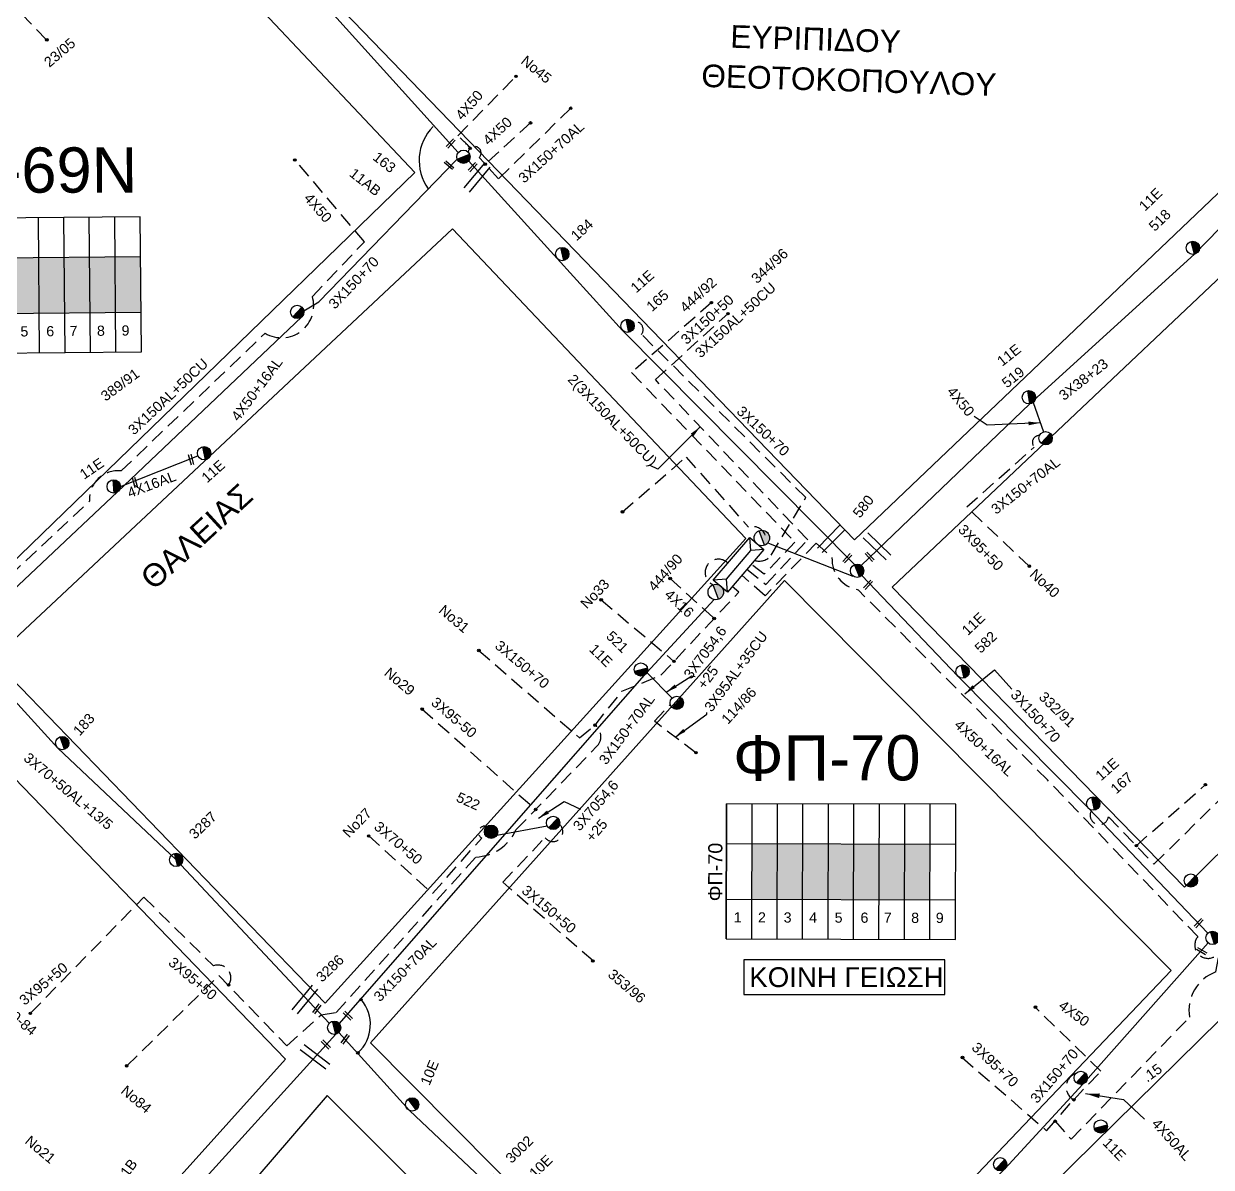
# Model space of a CAD drawing. Header units: millimetres. Extents: x 745 to 5694, y 762 to 3401.
# Drawn here: x 2458.9 to 2668.8, y 1378.1 to 1580.3 of the extents above; entities that cross this region are included whole.
import ezdxf
from ezdxf.enums import TextEntityAlignment as Align

# ---------------------------------------------------------------- set-up
doc = ezdxf.new("R2010")
doc.units = ezdxf.units.MM
doc.linetypes.add('DASHED', pattern=[19.05, 12.7, -6.35])
for name, color, linetype in [('Άγνωστα', 7, 'Continuous'), ('Ασφαλειοκιβώτια Χ.Τ 9 αναχωρήσεων', 7, 'Continuous'), ('Γυμνά εναέρια ΧΤ (3Φ)   4x16AL', 7, 'Continuous'), ('Γυμνά εναέρια ΧΤ και ΦΟΠ (3Φ)   4x50+16AL', 7, 'Continuous'), ('Εναέρια παροχή ΧΤ 4x16', 7, 'SYN_LINE'), ('Επιγραφές - Σχήματα', 7, 'Continuous'), ('Καλώδια ΧΤ   3x150+70AL', 7, 'DASHED'), ('Καλώδια ΧΤ   3x150AL+50CU', 7, 'DASHED'), ('Μηχανική τομή', 7, 'Continuous'), ('Στύλος Ξύλινος', 7, 'Continuous'), ('Στύλος Ξύλινος @ 1', 7, 'Continuous'), ('Στύλος ΦΜ', 7, 'Continuous'), ('Στύλος ΦΜ @ 1', 7, 'Continuous'), ('Συνδέσεις', 7, 'Continuous'), ('Τομή', 7, 'Continuous'), ('Υποσταθμός εναέριος 2 στύλων', 7, 'Continuous'), ('Υποσταθμός πόλεως', 7, 'Continuous'), ('Υπόβαθρο ΔΕΗ', 7, 'Continuous'), ('Υπόγεια Καλώδια Δικτύου ΧΤ   .15', 7, 'DASHED'), ('Υπόγεια καλώδια Παροχών ΧΤ   4x16AL', 7, 'DASHED'), ('Υπόγεια καλώδια Παροχών ΧΤ   4x50AL', 7, 'DASHED')]:
    doc.layers.add(name, color=color, linetype=linetype)
doc.styles.add('arial', font='ARIAL.TTF')
doc.styles.get("Standard").update_dxf_attribs({"font": 'ARIAL.TTF'})
doc.linetypes.add('SYN_LINE', pattern='A,0.5,-0.0001,["/\\/\\/\\/",Standard,S=0.1,R=0,X=0,Y=-0.05],-0.25', length=0.7501)
doc.dimstyles.new('ISO-25', dxfattribs={"dimtxt": 2.5, "dimasz": 2.5, "dimexe": 1.25, "dimexo": 0.625, "dimtad": 1, "dimtxsty": 'Standard', "dimcen": 2.5, "dimadec": 0, "dimazin": 0, "dimtfac": 1, "dimtmove": 0, "dimatfit": 3, "dimfxl": 1, "dimarcsym": 0})

# ---------------------------------------------------------------- blocks, each defined once
blk = doc.blocks.new('ΥΠΑΡΧΩΝ ΤΣΙΜΕΝΤΕΝΙΟΣ ΣΤΥΛΟΣ')
at = {"layer": 'Στύλος ΦΜ'}
blk.add_hatch(color=256, dxfattribs=at).paths.add_polyline_path([(-1.29, -2.28, 0.574793), (2.62, 0, 0.268822), (1.3, 2.27)])
blk.add_line((-1.29, -2.28), (1.3, 2.27), dxfattribs=at)
blk.add_circle((0, 0), 2.62, dxfattribs=at)
at = {"layer": 'Στύλος ΦΜ', "flags": 4}
for tag, p in [('ΑΡΙΘΜΟΣ', (-4.68, 8.05)), ('ΤΥΠΟΣ', (-4.91, 3.03))]:
    blk.add_attdef(tag, p, '', height=4, dxfattribs=at)
blk = doc.blocks.new('ΥΠΑΡΧΩΝ ΞΥΛΙΝΟΣ ΣΤΥΛΟΣ')
at = {"layer": 'Στύλος Ξύλινος'}
h = blk.add_hatch(color=7, dxfattribs=at)
h.paths.add_polyline_path([(-2.62, 0, 0.270008), (-1.29, -2.28), (1.3, 2.27, 0.576266)])
h.paths.add_polyline_path([(-1.29, -2.28, 0.574793), (2.62, 0, 0.268822), (1.3, 2.27)])
at = {"layer": 'Στύλος Ξύλινος', "color": 7}
blk.add_line((-1.29, -2.28), (1.3, 2.27), dxfattribs=at)
blk.add_circle((0, 0), 2.62, dxfattribs=at)
at = {"layer": 'Στύλος Ξύλινος', "flags": 4}
for tag, p in [('ΑΡΙΘΜΟΣ', (-4.91, 8.6)), ('ΤΥΠΟΣ', (-4.85, 3.39))]:
    blk.add_attdef(tag, p, '', height=4, dxfattribs=at)
blk = doc.blocks.new('ΑΣΦΑΛΕΙΟΚΙΒΩΤΙΟ ΥΠΟΣΤΑΘΜΟΥ 9 ΑΝΑΧΩΡΗΣΕΩΝ')
at = {"layer": 'Ασφαλειοκιβώτια Χ.Τ 9 αναχωρήσεων', "ltscale": 40}
for p, q in [((-23.8, 40.36), (24.02, 40.36)), ((-9.72, 40.36), (-9.72, -40.64)), ((9.94, 40.36), (9.94, -40.64)), ((-23.8, 31.36), (24.02, 31.36)), ((-23.8, 22.36), (24.02, 22.36)), ((-23.8, 13.36), (24.02, 13.36)), ((-23.8, 4.36), (24.02, 4.36)), ((-23.8, -4.64), (24.02, -4.64)), ((-23.8, -13.64), (24.02, -13.64)), ((-23.8, -22.64), (24.02, -22.64)), ((-23.8, -31.64), (24.02, -31.64))]:
    blk.add_line(p, q, dxfattribs=at)
at = {"layer": 'Ασφαλειοκιβώτια Χ.Τ 9 αναχωρήσεων'}
blk.add_lwpolyline([(-23.8, -40.64), (24.02, -40.64), (24.02, 40.36), (-23.8, 40.36)], close=True, dxfattribs=at)
for s, p in [('1', (-17.96, 37.74)), ('2', (-17.96, 29.17)), ('3', (-17.96, 20.09)), ('4', (-17.96, 11.07)), ('5', (-17.96, 2.06)), ('6', (-17.96, -7.08)), ('7', (-17.96, -15.32)), ('8', (-17.96, -25)), ('9', (-17.96, -33.7))]:
    blk.add_text(s, height=3.6, rotation=270, dxfattribs=at).set_placement(p)
at = {"layer": 'Ασφαλειοκιβώτια Χ.Τ 9 αναχωρήσεων', "ltscale": 40}
for tag, height, p in [('ΟΝΟΜΑ', 5, (-0.16, 44.31)), ('ΚΕΙΜΕΝΟ 1', 2, (17.06, 35.59)), ('ΚΕΙΜΕΝΟ 2', 2, (17.06, 26.88)), ('ΚΕΙΜΕΝΟ 3', 2, (17.06, 17.69)), ('ΚΕΙΜΕΝΟ 4', 2, (17.06, 8.71)), ('ΚΕΙΜΕΝΟ 5', 2, (17.06, -0.13)), ('ΚΕΙΜΕΝΟ 6', 2, (17.06, -9.05)), ('ΚΕΙΜΕΝΟ 7', 2, (17.06, -18.13)), ('ΚΕΙΜΕΝΟ 8', 2, (17.06, -26.85)), ('ΚΕΙΜΕΝΟ 9', 2, (17.06, -35.99)), ('ΣΧ', 2, (-0.1, -42.64))]:
    blk.add_attdef(tag, text='', height=height, dxfattribs=at).set_placement(p, align=Align.MIDDLE_CENTER)
blk = doc.blocks.new('ΥΠΟΣΤΑΘΜΟΣ ΕΝΑΕΡΙΟΣ ΕΠΙ 2 ΣΤΥΛΩΝ')
at = {"layer": 'Υποσταθμός εναέριος 2 στύλων', "linetype": 'Continuous'}
for points in [[(-11.97, -2.11, 0.574793), (-8.45, -0.07, 0.268822), (-9.64, 1.98)], [(9.68, -2.15, 0.574793), (13.19, -0.1, 0.268822), (12.01, 1.95)]]:
    blk.add_hatch(color=256, dxfattribs=at).paths.add_polyline_path(points)
for p, q in [((-11.97, -2.11), (-9.64, 1.98)), ((9.68, -2.15), (12.01, 1.95))]:
    blk.add_line(p, q, dxfattribs=at)
for centre in [(-10.81, -0.07), (10.84, -0.1)]:
    blk.add_circle(centre, 2.36, dxfattribs=at)
at = {"layer": 'Υποσταθμός πόλεως', "linetype": 'Continuous', "ltscale": 40}
blk.add_lwpolyline([(-8.57, 2.82), (8.57, 2.82), (8.57, -2.82), (-8.57, -2.82)], close=True, dxfattribs=at)
for points in [[(-5.75, 0), (-8.57, 2.82)], [(-8.57, -2.82), (-5.75, 0)], [(-5.75, 0), (5.75, 0)], [(5.75, 0), (8.57, 2.82)], [(8.57, -2.82), (5.75, 0)]]:
    blk.add_lwpolyline(points, dxfattribs=at)
at = {"layer": 'Υποσταθμός εναέριος 2 στύλων', "ltscale": 40, "flags": 1}
for tag, p in [('ΜΕΤΑΣΧΗΜΑΤΙΣΜΟΣ', (14.09, 2.51)), ('ΙΣΧΥΣ', (14.07, -0.28)), ('ΑΡΙΘΜΟΣ', (14.19, -3))]:
    blk.add_attdef(tag, p, '', height=1.8, dxfattribs=at)
blk = doc.blocks.new('_ΣΥΝΔΕΣΗ')
at = {"layer": 'Συνδέσεις', "linetype": 'SYN_LINE', "ltscale": 40}
blk.add_hatch(color=256, dxfattribs=at).paths.add_polyline_path([(0.5, -0.01, 1), (-0.5, -0.01, 1)])
at = {"layer": 'Συνδέσεις'}
blk.add_circle((0, -0.01), 0.5, dxfattribs=at)
blk = doc.blocks.new('ΜΗΧΑΝΙΚΗ ΤΟΜΗ')
at = {"layer": 'Μηχανική τομή', "ltscale": 40}
for p, q in [((-1.89, 0.78), (1.89, 0.78)), ((1.89, 0), (-1.89, 0))]:
    blk.add_line(p, q, dxfattribs=at)
blk = doc.blocks.new('ΤΟΜΗ')
at = {"layer": 'Τομή', "ltscale": 40}
for p, q in [((-5.68, 0), (5.68, 0)), ((5.68, -2.33), (-5.68, -2.33))]:
    blk.add_line(p, q, dxfattribs=at)

msp = doc.modelspace()

# ---------------------------------------------------------------- hatches: boundary and pattern name
at = {"layer": 'Άγνωστα', "ltscale": 0.2}
for color, points in [(6, [(2457.04, 1538.92), (2457.13, 1529.09), (2461.63, 1529.13), (2461.54, 1538.96)]), (62, [(2461.54, 1538.96), (2461.63, 1529.13), (2466.13, 1529.17), (2466.04, 1539)]), (190, [(2466.04, 1539), (2466.13, 1529.17), (2470.63, 1529.21), (2470.54, 1539.04)]), (85, [(2470.54, 1539.04), (2470.63, 1529.21), (2475.13, 1529.25), (2475.04, 1539.08)]), (5, [(2475.04, 1539.08), (2475.13, 1529.25), (2479.63, 1529.29), (2479.54, 1539.12)]), (1, [(2587.62, 1435.33), (2587.6, 1425.5), (2592.1, 1425.49), (2592.12, 1435.32)]), (2, [(2592.12, 1435.32), (2592.1, 1425.49), (2596.6, 1425.48), (2596.62, 1435.3)]), (133, [(2596.62, 1435.3), (2596.6, 1425.48), (2601.1, 1425.47), (2601.12, 1435.29)]), (6, [(2601.12, 1435.29), (2601.1, 1425.47), (2605.6, 1425.45), (2605.62, 1435.28)]), (62, [(2605.62, 1435.28), (2605.6, 1425.45), (2610.1, 1425.44), (2610.12, 1435.27)]), (30, [(2610.12, 1435.27), (2610.1, 1425.44), (2614.6, 1425.43), (2614.62, 1435.26)]), (151, [(2614.62, 1435.26), (2614.6, 1425.43), (2619.1, 1425.42), (2619.12, 1435.25)])]:
    msp.add_hatch(color=color, dxfattribs=at).paths.add_polyline_path(points)

# ---------------------------------------------------------------- linework, layer by layer
at = {"layer": 'Άγνωστα', "color": 2, "linetype": 'DASHED', "ltscale": 0.2}
msp.add_line((2462.91, 1577.45), (2441.51, 1599.47), dxfattribs=at)
at = {"layer": 'Άγνωστα', "color": 85}
msp.add_line((2535.69, 1557.49), (2504.05, 1592.58), dxfattribs=at)
at = {"layer": 'Άγνωστα', "color": 85, "linetype": 'DASHED', "ltscale": 0.2}
for p, q in [((2535.61, 1560.45), (2545.92, 1570.99)), ((2548.48, 1562.75), (2540.48, 1555.45))]:
    msp.add_line(p, q, dxfattribs=at)
at = {"layer": 'Άγνωστα', "color": 133, "linetype": 'DASHED', "ltscale": 0.2}
msp.add_line((2598.96, 1488.43), (2601.77, 1485.88), dxfattribs=at)
at = {"layer": 'Άγνωστα', "color": 5}
for points in [[(2606.94, 1484.48), (2636.77, 1513.06), (2665.86, 1539.52), (2696.83, 1571.36)], [(2637.32, 1513.3), (2639.15, 1508.1)]]:
    msp.add_lwpolyline(points, dxfattribs=at)
at = {"layer": 'Άγνωστα', "color": 85, "linetype": 'DASHED', "ltscale": 0.2}
for points in [[(2555.58, 1565.34), (2542.84, 1552.86)], [(2509.92, 1532.07), (2519.11, 1541.71)]]:
    msp.add_lwpolyline(points, dxfattribs=at)
for points in [[(2537.86, 1558.3, 0.030718), (2535.61, 1560.45)], [(2542.84, 1552.86), (2539.41, 1556.62, 1.382756), (2537.46, 1557.59, 0.650243)]]:
    msp.add_lwpolyline(points, format="xyb", dxfattribs=at)
at = {"layer": 'Άγνωστα', "color": 85}
msp.add_lwpolyline([(2508.4, 1529.54), (2511.09, 1531.11), (2535.53, 1556.32)], dxfattribs=at)
at = {"layer": 'Άγνωστα', "color": 6}
msp.add_lwpolyline([(2537.54, 1556.04), (2553.21, 1538.77), (2564.76, 1526.07), (2605.77, 1484.65)], dxfattribs=at)
at = {"layer": 'Άγνωστα', "color": 151, "linetype": 'DASHED', "ltscale": 0.2}
for points in [[(2580.44, 1530.93), (2566.35, 1518.59)], [(2566.35, 1518.59), (2595.23, 1488.63), (2589.78, 1482.95), (2587.49, 1484.71)]]:
    msp.add_lwpolyline(points, dxfattribs=at)
at = {"layer": 'Άγνωστα', "color": 6, "linetype": 'DASHED', "ltscale": 0.2}
msp.add_lwpolyline([(2591, 1486.33), (2597.15, 1496.5), (2568.11, 1525.36, 0.719727), (2566.6, 1527.54, -5.669626)], format="xyb", dxfattribs=at)
at = {"layer": 'Άγνωστα', "color": 30, "linetype": 'DASHED', "ltscale": 0.2}
msp.add_lwpolyline([(2586.74, 1483.83), (2590.08, 1481.16), (2597.48, 1489.01), (2570.56, 1517.36)], dxfattribs=at)
at = {"layer": 'Άγνωστα', "color": 62, "linetype": 'DASHED', "ltscale": 0.2}
for points in [[(2564.73, 1493.97), (2575.98, 1503.67), (2587.04, 1491.25, -0.410878), (2589.97, 1489.86, 10.363575)], [(2647.58, 1441.07, 1.169113), (2650.64, 1440.05), (2658.69, 1431.67)]]:
    msp.add_lwpolyline(points, format="xyb", dxfattribs=at)
at = {"layer": 'Άγνωστα', "color": 5, "linetype": 'DASHED', "ltscale": 0.2}
msp.add_lwpolyline([(2636.63, 1484.35), (2625.58, 1494.84)], dxfattribs=at)
at = {"layer": 'Άγνωστα', "color": 133, "linetype": 'DASHED', "ltscale": 0.2}
for points in [[(2598.96, 1488.43), (2589.95, 1479.16), (2585.84, 1482.77)], [(2649.31, 1395.1), (2637.7, 1406.38)], [(2624.8, 1397.49), (2639.71, 1384.57)], [(2644.5, 1390.05), (2649.31, 1395.1)]]:
    msp.add_lwpolyline(points, dxfattribs=at)
for points in [[(2670.33, 1416.32, -1.119617), (2666.44, 1418.88), (2639.86, 1446.59), (2606.37, 1480.21, -0.378177), (2601.77, 1485.88, -0.277868)], [(2639.71, 1384.57), (2644.5, 1390.05, -0.654589), (2644.86, 1394.69, -3.875316)]]:
    msp.add_lwpolyline(points, format="xyb", dxfattribs=at)
at = {"layer": 'Άγνωστα', "color": 1}
for points in [[(2514.7, 1403.5), (2544.34, 1437.4), (2569.03, 1465.55), (2580.92, 1478.49)], [(2585.23, 1330.68), (2575.29, 1340.23), (2540.81, 1375.17), (2527.11, 1388.12), (2514.58, 1401.93)]]:
    msp.add_lwpolyline(points, dxfattribs=at)
at = {"layer": 'Άγνωστα', "color": 2, "linetype": 'DASHED', "ltscale": 0.2}
for points in [[(2560.98, 1478.42), (2573.84, 1467.55)], [(2539.36, 1469.46), (2557.14, 1454.03)], [(2529.32, 1459.1), (2549.38, 1441.36)], [(2477.12, 1396.01), (2493.37, 1411.99)]]:
    msp.add_lwpolyline(points, dxfattribs=at)
at = {"layer": 'Άγνωστα', "color": 190}
msp.add_lwpolyline([(2512.89, 1403.56), (2485.84, 1432.44), (2464.92, 1452.22), (2448.41, 1470.3)], dxfattribs=at)
at = {"layer": 'Άγνωστα', "color": 1, "linetype": 'SYN_LINE', "ltscale": 8}
msp.add_lwpolyline([(2569.03, 1465.55), (2573.5, 1461.04)], dxfattribs=at)
at = {"layer": 'Άγνωστα', "color": 1, "linetype": 'DASHED', "ltscale": 0.2}
msp.add_lwpolyline([(2577.72, 1451.38), (2570.37, 1456.96), (2573.19, 1459.92)], dxfattribs=at)
at = {"layer": 'Άγνωστα', "color": 62, "linetype": 'DASHED', "ltscale": 0.2}
for points in [[(2655.55, 1434.93), (2667.75, 1445.72)], [(2658.69, 1431.67), (2672.66, 1445.43)]]:
    msp.add_lwpolyline(points, dxfattribs=at)
at = {"layer": 'Άγνωστα', "color": 1, "linetype": 'DASHED', "ltscale": 0.2}
for points in [[(2519.88, 1436.68), (2531.15, 1426.48), (2539.88, 1436.31, -1.660381), (2541.52, 1437.42, 0.677404)], [(2559.55, 1414.57), (2543.56, 1428.48), (2551.06, 1436.37, 1.088124), (2553.63, 1438.71, -6.444753)]]:
    msp.add_lwpolyline(points, format="xyb", dxfattribs=at)
at = {"layer": 'Άγνωστα', "color": 1, "linetype": 'SYN_LINE', "ltscale": 10}
msp.add_lwpolyline([(2542.55, 1436.84), (2551.43, 1438.44)], dxfattribs=at)
at = {"layer": 'Άγνωστα', "color": 2, "linetype": 'DASHED', "ltscale": 0.2}
msp.add_lwpolyline([(2460.14, 1405.38), (2480.13, 1425.84), (2492.47, 1413.71, -0.746429), (2495.06, 1410.25, 4.509108)], format="xyb", dxfattribs=at)
at = {"layer": 'Άγνωστα', "color": 62}
msp.add_lwpolyline([(2586.74, 1330.83), (2632.35, 1377.81), (2646.12, 1392.79), (2668.26, 1417.78)], dxfattribs=at)
at = {"layer": 'Άγνωστα', "color": 6, "linetype": 'DASHED', "ltscale": 0.2}
msp.add_arc((2588.91, 1487.86), 2.59, 251.25, 323.859, dxfattribs=at)
at = {"layer": 'Γυμνά εναέρια ΧΤ (3Φ)   4x16AL', "color": 190, "ltscale": 0.2}
msp.add_lwpolyline([(2475.98, 1498.44), (2489.69, 1503.91)], dxfattribs=at)
at = {"layer": 'Γυμνά εναέρια ΧΤ και ΦΟΠ (3Φ)   4x50+16AL', "color": 62}
for points in [[(2590.57, 1488.47), (2605.48, 1482.63)], [(2668.2, 1419.49), (2647.1, 1441.57), (2624, 1464.93), (2607.03, 1482.7)]]:
    msp.add_lwpolyline(points, dxfattribs=at)
at = {"layer": 'Γυμνά εναέρια ΧΤ και ΦΟΠ (3Φ)   4x50+16AL', "color": 85}
msp.add_lwpolyline([(2456.68, 1337.53), (2485.99, 1370.61), (2514.06, 1401.64)], dxfattribs=at)
at = {"layer": 'Εναέρια παροχή ΧΤ 4x16', "color": 2, "linetype": 'DASHED', "ltscale": 0.2}
msp.add_lwpolyline([(2573.16, 1482.18), (2580.94, 1475.12)], dxfattribs=at)
at = {"layer": 'Επιγραφές - Σχήματα', "color": 190}
msp.add_lwpolyline([(2586.19, 1408.63), (2621.71, 1408.63), (2621.71, 1414.8), (2586.19, 1414.8)], close=True, dxfattribs=at)
at = {"layer": 'Επιγραφές - Σχήματα', "ltscale": 0.2}
for centre, radius, start, end in [((2537.33, 1556.09), 8.54, 135.0817, 215.94), ((2513.4, 1403.32), 6.77, 312.4781, 40.8207)]:
    msp.add_arc(centre, radius, start, end, dxfattribs=at)
at = {"layer": 'Καλώδια ΧΤ   3x150+70AL', "color": 5, "ltscale": 0.2}
msp.add_lwpolyline([(2625.58, 1494.84), (2637.53, 1505.43, -0.67691), (2638.47, 1507.48, -3.052955)], format="xyb", dxfattribs=at)
at = {"layer": 'Καλώδια ΧΤ   3x150+70AL', "color": 2, "ltscale": 0.2}
msp.add_lwpolyline([(2557.14, 1454.03), (2559.88, 1456.26), (2564.65, 1462.26), (2571.54, 1465.1), (2585.29, 1479.76), (2584.13, 1480.77)], dxfattribs=at)
msp.add_lwpolyline([(2493.37, 1411.99), (2505.41, 1399.56), (2511.48, 1405.07), (2514.11, 1405.47), (2538.82, 1432.94, 0.281923), (2545.93, 1437.79), (2560.23, 1452.55, 0.460339), (2559.88, 1456.26, -3.151098)], format="xyb", dxfattribs=at)
at = {"layer": 'Καλώδια ΧΤ   3x150AL+50CU', "color": 85, "linetype": 'DASHED', "ltscale": 0.2}
msp.add_lwpolyline([(2407.16, 1522.17), (2398.91, 1514.05), (2442.59, 1469.72), (2470.54, 1495.87, -0.474039), (2476.11, 1501.21), (2501.57, 1525.55, 0.683296), (2509.92, 1532.07)], format="xyb", dxfattribs=at)
at = {"layer": 'Καλώδια ΧΤ   3x150AL+50CU', "color": 30, "ltscale": 0.2}
msp.add_lwpolyline([(2570.56, 1517.36), (2583.36, 1528.99)], dxfattribs=at)
at = {"layer": 'Υπόβαθρο ΔΕΗ'}
for points in [[(2465.73, 1620.04), (2383.54, 1542.63), (2446.55, 1475.01), (2528.04, 1553.96), (2465.73, 1620.04)], [(2693.85, 1573.02), (2683.42, 1584.1), (2506.96, 1591.33), (2605.77, 1489.06), (2693.85, 1573.02)], [(2702.13, 1565.52), (2612.39, 1480.67), (2664.07, 1427.62), (2752.05, 1514.25), (2702.13, 1565.52)], [(2534.69, 1543.99), (2453.43, 1467.93), (2512.18, 1407.12), (2586.56, 1489.28), (2534.69, 1543.99)], [(2593.37, 1481.85), (2520.2, 1400.12), (2586.17, 1333.57), (2661.74, 1412.86), (2593.37, 1481.85)], [(2446, 1458.49), (2400.64, 1404.68), (2454.51, 1340.95), (2505.18, 1397.24), (2446, 1458.49)], [(2670.39, 1404.25), (2592.21, 1327.25), (2640.13, 1280.14), (2718.43, 1356.07), (2670.39, 1404.25)], [(2619.33, 1284.2), (2512.55, 1390.77), (2462.79, 1332.9), (2479.13, 1313.49), (2619.33, 1284.2)]]:
    msp.add_lwpolyline(points, dxfattribs=at)
at = {"layer": 'Υπόβαθρο ΔΕΗ', "color": 1, "linetype": 'DASHED', "ltscale": 0.2}
msp.add_arc((2581.69, 1483.26), 2.35, 44.4567, 246.918, dxfattribs=at)
at = {"layer": 'Υπόγεια Καλώδια Δικτύου ΧΤ   .15', "color": 133, "linetype": 'DASHED', "ltscale": 0.2}
msp.add_lwpolyline([(2641.2, 1386.27), (2644.04, 1383.06), (2664.97, 1404.62, -0.363389), (2669.63, 1412.63), (2670.55, 1417.49)], format="xyb", dxfattribs=at)
at = {"layer": 'Υπόγεια καλώδια Παροχών ΧΤ   4x16AL', "color": 190, "linetype": 'Continuous'}
msp.add_lwpolyline([(2448.64, 1472.32), (2475.46, 1497.49), (2508.05, 1528.46)], dxfattribs=at)
at = {"layer": 'Υπόγεια καλώδια Παροχών ΧΤ   4x50AL', "color": 85, "linetype": 'DASHED', "ltscale": 0.2}
msp.add_lwpolyline([(2519.11, 1541.71), (2506.91, 1556.17)], dxfattribs=at)

# ---------------------------------------------------------------- block references
at = {"layer": 'Ασφαλειοκιβώτια Χ.Τ 9 αναχωρήσεων', "xscale": 0.5000000000000423, "yscale": 0.5000000000000423, "zscale": 0.5000000000000423, "rotation": 90.50261750889157}
msp.add_blockref('ΑΣΦΑΛΕΙΟΚΙΒΩΤΙΟ ΥΠΟΣΤΑΘΜΟΥ 9 ΑΝΑΧΩΡΗΣΕΩΝ', (2459.27, 1533.97), dxfattribs=at)
at = {"layer": 'Ασφαλειοκιβώτια Χ.Τ 9 αναχωρήσεων', "xscale": 0.5000000000002922, "yscale": 0.5000000000002922, "zscale": 0.5000000000002922, "rotation": 89.84825547249662}
msp.add_blockref('ΑΣΦΑΛΕΙΟΚΙΒΩΤΙΟ ΥΠΟΣΤΑΘΜΟΥ 9 ΑΝΑΧΩΡΗΣΕΩΝ', (2603.29, 1430.32), dxfattribs=at).add_auto_attribs({'ΟΝΟΜΑ': 'ΦΠ-70'})
at = {"layer": 'Μηχανική τομή'}
for p, xscale, yscale, zscale, rotation in [((2534.49, 1558.98), 0.5000000000000849, 0.5000000000000849, 0.5000000000000849, 46.98094413032251), ((2533.95, 1555.13), 0.5000000000001352, 0.5000000000001352, 0.5000000000001352, 318.8286929106245), ((2538.41, 1554.8), 0.5000000000000849, 0.5000000000000849, 0.5000000000000849, 46.98094413032251), ((2488.3, 1503.17), 0.4999999999999115, 0.4999999999999115, 0.4999999999999115, 285.3799402700849), ((2478.36, 1499.11), 0.4999999999999115, 0.4999999999999115, 0.4999999999999115, 285.3799402700849), ((2604.61, 1485.65), 0.5000000000000849, 0.5000000000000849, 0.5000000000000849, 46.98094413032251), ((2608.3, 1485.91), 0.5000000000003672, 0.5000000000003672, 0.5000000000003672, 313.8862284158692), ((2608.29, 1480.95), 0.5000000000000849, 0.5000000000000849, 0.5000000000000849, 46.98094413032251), ((2666.72, 1421.14), 0.5000000000000849, 0.5000000000000849, 0.5000000000000849, 46.98094413032251), ((2667, 1416.14), 0.5000000000000342, 0.5000000000000342, 0.5000000000000342, 330.4786382514602), ((2510.54, 1406.21), 0.4999999999999984, 0.4999999999999984, 0.4999999999999984, 233.5417678516453), ((2516.06, 1404.76), 0.5000000000000805, 0.5000000000000805, 0.5000000000000805, 315.4100765438102), ((2512.15, 1399.67), 0.5000000000000805, 0.5000000000000805, 0.5000000000000805, 315.4100765438102), ((2515.56, 1400.86), 0.4999999999999984, 0.4999999999999984, 0.4999999999999984, 233.5417678516453)]:
    msp.add_blockref('ΜΗΧΑΝΙΚΗ ΤΟΜΗ', p, dxfattribs=dict(at, xscale=xscale, yscale=yscale, zscale=zscale, rotation=rotation))
at = {"layer": 'Στύλος Ξύλινος @ 1', "ltscale": 40}
ref = msp.add_blockref('ΥΠΑΡΧΩΝ ΞΥΛΙΝΟΣ ΣΤΥΛΟΣ', (2541.52, 1437.42), dxfattribs=dict(at, xscale=0.4499999999997672, yscale=0.4499999999997672, zscale=0.4499999999997672, rotation=335.8531847415063))
ref.add_attrib('ΤΥΠΟΣ', '522', (2535.19, 1442.86), dxfattribs={"layer": 'Στύλος Ξύλινος', "height": 1.8, "rotation": 335.8532, "flags": 4})
ref = msp.add_blockref('ΥΠΑΡΧΩΝ ΞΥΛΙΝΟΣ ΣΤΥΛΟΣ', (2485.11, 1371.39), dxfattribs=dict(at, xscale=0.4499999999998669, yscale=0.4499999999998669, zscale=0.4499999999998669, rotation=53.02347666845935))
ref.add_attrib('ΤΥΠΟΣ', '11B', (2476.41, 1375.13), dxfattribs={"layer": 'Στύλος Ξύλινος', "height": 1.8, "rotation": 53.0235, "flags": 4})
ref.add_attrib('ΑΡΙΘΜΟΣ', '523', (2480.69, 1371.95), dxfattribs={"layer": 'Στύλος Ξύλινος', "height": 1.8, "rotation": 53.0235, "flags": 4})
at = {"layer": 'Στύλος ΦΜ @ 1', "ltscale": 40}
ref = msp.add_blockref('ΥΠΑΡΧΩΝ ΤΣΙΜΕΝΤΕΝΙΟΣ ΣΤΥΛΟΣ', (2536.62, 1556.76), dxfattribs=dict(at, xscale=0.4499999999996629, yscale=0.4499999999996629, zscale=0.4499999999996629, rotation=321.9471547033169))
ref.add_attrib('ΤΥΠΟΣ', '163', (2520.45, 1556.37), dxfattribs={"layer": 'Στύλος ΦΜ', "height": 1.8, "rotation": 321.9472, "flags": 4})
ref.add_attrib('ΑΡΙΘΜΟΣ', '11AB', (2516.3, 1553.48), dxfattribs={"layer": 'Στύλος ΦΜ', "height": 1.8, "rotation": 321.9472, "flags": 4})
ref = msp.add_blockref('ΥΠΑΡΧΩΝ ΤΣΙΜΕΝΤΕΝΙΟΣ ΣΤΥΛΟΣ', (2665.56, 1540.66), dxfattribs=dict(at, xscale=0.4499999999996946, yscale=0.4499999999996946, zscale=0.4499999999996946, rotation=44.13547406024417))
ref.add_attrib('ΤΥΠΟΣ', '11E', (2657.1, 1547.02), dxfattribs={"layer": 'Στύλος ΦΜ', "height": 1.8, "rotation": 44.1355, "flags": 4})
ref.add_attrib('ΑΡΙΘΜΟΣ', '518', (2658.82, 1543.45), dxfattribs={"layer": 'Στύλος ΦΜ', "height": 1.8, "rotation": 44.1355, "flags": 4})
ref = msp.add_blockref('ΥΠΑΡΧΩΝ ΤΣΙΜΕΝΤΕΝΙΟΣ ΣΤΥΛΟΣ', (2554.09, 1539.56), dxfattribs=dict(at, xscale=0.449999999999662, yscale=0.449999999999662, zscale=0.449999999999662, rotation=42.07851794664889))
ref.add_attrib('ΤΥΠΟΣ', '184', (2556.62, 1541.78), dxfattribs={"layer": 'Στύλος ΦΜ', "height": 1.8, "rotation": 42.0785, "flags": 4})
ref = msp.add_blockref('ΥΠΑΡΧΩΝ ΤΣΙΜΕΝΤΕΝΙΟΣ ΣΤΥΛΟΣ', (2565.63, 1526.87), dxfattribs=dict(at, xscale=0.4499999999996041, yscale=0.4499999999996041, zscale=0.4499999999996041, rotation=41.59943963131613))
ref.add_attrib('ΤΥΠΟΣ', '11E', (2567.16, 1532.57), dxfattribs={"layer": 'Στύλος ΦΜ', "height": 1.8, "rotation": 41.5994, "flags": 4})
ref.add_attrib('ΑΡΙΘΜΟΣ', '165', (2569.95, 1529.27), dxfattribs={"layer": 'Στύλος ΦΜ', "height": 1.8, "rotation": 41.5994, "flags": 4})
at = {"layer": 'Στύλος ΦΜ @ 1', "ltscale": 40, "xscale": 0.4499999999996779, "yscale": 0.4499999999996779, "zscale": 0.4499999999996779, "rotation": 346.8465568456768}
for p in [(2507.24, 1529.32), (2639.54, 1506.99), (2574.33, 1460.21), (2552.48, 1438.98), (2665.21, 1428.8), (2645.74, 1393.91), (2631.5, 1378.63)]:
    msp.add_blockref('ΥΠΑΡΧΩΝ ΤΣΙΜΕΝΤΕΝΙΟΣ ΣΤΥΛΟΣ', p, dxfattribs=at)
at = {"layer": 'Στύλος ΦΜ @ 1', "ltscale": 40}
ref = msp.add_blockref('ΥΠΑΡΧΩΝ ΤΣΙΜΕΝΤΕΝΙΟΣ ΣΤΥΛΟΣ', (2636.59, 1514.23), dxfattribs=dict(at, xscale=0.4499999999996747, yscale=0.4499999999996747, zscale=0.4499999999996747, rotation=38.24196542204452))
ref.add_attrib('ΤΥΠΟΣ', '11E', (2631.85, 1519.61), dxfattribs={"layer": 'Στύλος ΦΜ', "height": 1.8, "rotation": 38.242, "flags": 4})
ref.add_attrib('ΑΡΙΘΜΟΣ', '519', (2632.69, 1515.77), dxfattribs={"layer": 'Στύλος ΦΜ', "height": 1.8, "rotation": 38.242, "flags": 4})
ref = msp.add_blockref('ΥΠΑΡΧΩΝ ΤΣΙΜΕΝΤΕΝΙΟΣ ΣΤΥΛΟΣ', (2490.78, 1504.35), dxfattribs=dict(at, xscale=0.4499999999994898, yscale=0.4499999999994898, zscale=0.4499999999994898, rotation=41.77274682998718))
ref.add_attrib('ΤΥΠΟΣ', '11E', (2491.32, 1499), dxfattribs={"layer": 'Στύλος ΦΜ', "height": 1.8, "rotation": 41.7727, "flags": 4})
ref = msp.add_blockref('ΥΠΑΡΧΩΝ ΤΣΙΜΕΝΤΕΝΙΟΣ ΣΤΥΛΟΣ', (2474.8, 1498.47), dxfattribs=dict(at, xscale=0.44999999999962, yscale=0.44999999999962, zscale=0.44999999999962, rotation=34.14421606034053))
ref.add_attrib('ΤΥΠΟΣ', '11E', (2469.57, 1499.63), dxfattribs={"layer": 'Στύλος ΦΜ', "height": 1.8, "rotation": 34.1442, "flags": 4})
ref = msp.add_blockref('ΥΠΑΡΧΩΝ ΤΣΙΜΕΝΤΕΝΙΟΣ ΣΤΥΛΟΣ', (2606.21, 1483.56), dxfattribs=dict(at, xscale=0.4499999999998199, yscale=0.4499999999998199, zscale=0.4499999999998199, rotation=51.60706727608745))
ref.add_attrib('ΤΥΠΟΣ', '580', (2606.7, 1492.75), dxfattribs={"layer": 'Στύλος ΦΜ', "height": 1.8, "rotation": 51.6071, "flags": 4})
ref = msp.add_blockref('ΥΠΑΡΧΩΝ ΤΣΙΜΕΝΤΕΝΙΟΣ ΣΤΥΛΟΣ', (2624.86, 1465.74), dxfattribs=dict(at, xscale=0.4499999999995725, yscale=0.4499999999995725, zscale=0.4499999999995725, rotation=43.31812729294414))
ref.add_attrib('ΤΥΠΟΣ', '11E', (2625.76, 1471.99), dxfattribs={"layer": 'Στύλος ΦΜ', "height": 1.8, "rotation": 43.3181, "flags": 4})
ref.add_attrib('ΑΡΙΘΜΟΣ', '582', (2628.04, 1468.85), dxfattribs={"layer": 'Στύλος ΦΜ', "height": 1.8, "rotation": 43.3181, "flags": 4})
ref = msp.add_blockref('ΥΠΑΡΧΩΝ ΤΣΙΜΕΝΤΕΝΙΟΣ ΣΤΥΛΟΣ', (2568, 1466.11), dxfattribs=dict(at, xscale=0.4499999999997403, yscale=0.4499999999997403, zscale=0.4499999999997403, rotation=315.4484394361492))
ref.add_attrib('ΤΥΠΟΣ', '521', (2561.71, 1471.83), dxfattribs={"layer": 'Στύλος ΦΜ', "height": 1.8, "rotation": 315.4484, "flags": 4})
ref.add_attrib('ΑΡΙΘΜΟΣ', '11E', (2558.71, 1469.53), dxfattribs={"layer": 'Στύλος ΦΜ', "height": 1.8, "rotation": 315.4484, "flags": 4})
ref = msp.add_blockref('ΥΠΑΡΧΩΝ ΤΣΙΜΕΝΤΕΝΙΟΣ ΣΤΥΛΟΣ', (2465.71, 1453.1), dxfattribs=dict(at, xscale=0.449999999999656, yscale=0.449999999999656, zscale=0.449999999999656, rotation=48.02662943443068))
ref.add_attrib('ΤΥΠΟΣ', '183', (2468.79, 1454.24), dxfattribs={"layer": 'Στύλος ΦΜ', "height": 1.8, "rotation": 48.0266, "flags": 4})
ref = msp.add_blockref('ΥΠΑΡΧΩΝ ΤΣΙΜΕΝΤΕΝΙΟΣ ΣΤΥΛΟΣ', (2647.95, 1442.39), dxfattribs=dict(at, xscale=0.4499999999995132, yscale=0.4499999999995132, zscale=0.4499999999995132, rotation=41.60219928433127))
ref.add_attrib('ΤΥΠΟΣ', '11E', (2649.32, 1446.31), dxfattribs={"layer": 'Στύλος ΦΜ', "height": 1.8, "rotation": 41.6022, "flags": 4})
ref.add_attrib('ΑΡΙΘΜΟΣ', '167', (2652.01, 1443.99), dxfattribs={"layer": 'Στύλος ΦΜ', "height": 1.8, "rotation": 41.6022, "flags": 4})
ref = msp.add_blockref('ΥΠΑΡΧΩΝ ΤΣΙΜΕΝΤΕΝΙΟΣ ΣΤΥΛΟΣ', (2485.84, 1432.44), dxfattribs=dict(at, xscale=0.4499999999995993, yscale=0.4499999999995993, zscale=0.4499999999995993, rotation=43.62781712428756))
ref.add_attrib('ΤΥΠΟΣ', '3287', (2489.15, 1435.99), dxfattribs={"layer": 'Στύλος ΦΜ', "height": 1.8, "rotation": 43.6278, "flags": 4})
ref = msp.add_blockref('ΥΠΑΡΧΩΝ ΤΣΙΜΕΝΤΕΝΙΟΣ ΣΤΥΛΟΣ', (2669.04, 1418.66), dxfattribs=dict(at, xscale=0.4499999999995499, yscale=0.4499999999995499, zscale=0.4499999999995499, rotation=46.85544280773517))
ref.add_attrib('ΤΥΠΟΣ', '168', (2677.44, 1417.52), dxfattribs={"layer": 'Στύλος ΦΜ', "height": 1.8, "rotation": 46.8554, "flags": 4})
ref.add_attrib('ΑΡΙΘΜΟΣ', '11EB', (2680.59, 1413.8), dxfattribs={"layer": 'Στύλος ΦΜ', "height": 1.8, "rotation": 46.8554, "flags": 4})
ref = msp.add_blockref('ΥΠΑΡΧΩΝ ΤΣΙΜΕΝΤΕΝΙΟΣ ΣΤΥΛΟΣ', (2513.77, 1402.78), dxfattribs=dict(at, xscale=0.4499999999995993, yscale=0.4499999999995993, zscale=0.4499999999995993, rotation=43.62781712428756))
ref.add_attrib('ΤΥΠΟΣ', '3286', (2511.62, 1410.7), dxfattribs={"layer": 'Στύλος ΦΜ', "height": 1.8, "rotation": 43.6278, "flags": 4})
ref = msp.add_blockref('ΥΠΑΡΧΩΝ ΤΣΙΜΕΝΤΕΝΙΟΣ ΣΤΥΛΟΣ', (2527.56, 1389.21), dxfattribs=dict(at, xscale=0.4499999999996073, yscale=0.4499999999996073, zscale=0.4499999999996073, rotation=67.38158354750803))
ref.add_attrib('ΤΥΠΟΣ', '10E', (2530.61, 1392.42), dxfattribs={"layer": 'Στύλος ΦΜ', "height": 1.8, "rotation": 67.3816, "flags": 4})
ref = msp.add_blockref('ΥΠΑΡΧΩΝ ΤΣΙΜΕΝΤΕΝΙΟΣ ΣΤΥΛΟΣ', (2649.27, 1385.31), dxfattribs=dict(at, xscale=0.4499999999996148, yscale=0.4499999999996148, zscale=0.4499999999996148, rotation=313.9487625339507))
ref.add_attrib('ΤΥΠΟΣ', '11E', (2649.49, 1382.28), dxfattribs={"layer": 'Στύλος ΦΜ', "height": 1.8, "rotation": 313.9488, "flags": 4})
ref = msp.add_blockref('ΥΠΑΡΧΩΝ ΤΣΙΜΕΝΤΕΝΙΟΣ ΣΤΥΛΟΣ', (2541.88, 1375.68), dxfattribs=dict(at, xscale=0.4499999999995214, yscale=0.4499999999995214, zscale=0.4499999999995214, rotation=44.31784372741226))
ref.add_attrib('ΤΥΠΟΣ', '3002', (2545.13, 1378.67), dxfattribs={"layer": 'Στύλος ΦΜ', "height": 1.8, "rotation": 44.3178, "flags": 4})
ref.add_attrib('ΑΡΙΘΜΟΣ', '10E', (2549.32, 1376.06), dxfattribs={"layer": 'Στύλος ΦΜ', "height": 1.8, "rotation": 44.3178, "flags": 4})
at = {"layer": 'Συνδέσεις', "xscale": 0.4499999999998181, "yscale": 0.4499999999998181, "zscale": 0.4499999999998181}
for p in [(2462.97, 1577.43), (2545.92, 1570.99), (2555.58, 1565.34), (2548.48, 1562.75), (2537.8, 1558.26), (2506.82, 1556.2), (2540.48, 1555.45), (2580.46, 1530.96), (2583.38, 1529.02), (2564.73, 1493.98), (2636.66, 1484.38), (2573.16, 1482.19), (2560.98, 1478.42), (2580.94, 1475.12), (2539.36, 1469.47), (2573.84, 1467.55), (2529.32, 1459.11), (2559.88, 1456.26), (2577.74, 1451.41), (2667.78, 1445.75), (2549.38, 1441.36), (2519.88, 1436.68), (2655.58, 1434.96), (2559.5, 1414.58), (2495.11, 1410.32), (2518.52, 1407.75), (2637.73, 1406.41), (2460.07, 1405.31), (2517.97, 1398.33), (2477.09, 1396.05), (2624.83, 1397.52), (2644.51, 1390.04), (2641.21, 1386.24)]:
    msp.add_blockref('_ΣΥΝΔΕΣΗ', p, dxfattribs=at)
at = {"layer": 'Τομή'}
for p, xscale, yscale, zscale, rotation in [((2539.46, 1552.71), 0.5000000000001321, 0.5000000000001321, 0.5000000000001321, 230.330272558115), ((2602.02, 1488.79), 0.5000000000002046, 0.5000000000002046, 0.5000000000002046, 225.456528345215), ((2609.33, 1487.44), 0.5000000000000426, 0.5000000000000426, 0.5000000000000426, 136.0932207834302), ((2509.04, 1407.39), 0.5000000000001276, 0.5000000000001276, 0.5000000000001276, 230.3302725581156), ((2510.73, 1398.07), 0.5000000000002027, 0.5000000000002027, 0.5000000000002027, 322.7166414515942)]:
    msp.add_blockref('ΤΟΜΗ', p, dxfattribs=dict(at, xscale=xscale, yscale=yscale, zscale=zscale, rotation=rotation))
at = {"layer": 'Υποσταθμός εναέριος 2 στύλων', "xscale": 0.5798997442337264, "yscale": 0.5798997442337264, "zscale": 0.5798997442337264, "rotation": 49.642133587969}
msp.add_blockref('ΥΠΟΣΤΑΘΜΟΣ ΕΝΑΕΡΙΟΣ ΕΠΙ 2 ΣΤΥΛΩΝ', (2585.26, 1484.61), dxfattribs=at)

# ---------------------------------------------------------------- texts
at = {"layer": 'Άγνωστα', "char_height": 1.8, "attachment_point": 1, "style": 'arial'}
for s, insert, width, rotation in [('4X50', (2535.04, 1564.26), 69.1904, 49.4323), ('4X50', (2539.85, 1559.99), 69.1904, 42.6333), ('\\pt7.2;3X150+70', (2512.6, 1530.94), 69.1904, 46.5126), ('3X150+50', (2574.85, 1524.77), 70.4383, 42.4649), ('3X38+23', (2641.67, 1514.98), 70.4383, 37.9882), ('2(3X150AL+50CU)', (2556.23, 1518.5), 69.1904, 314.066), ('4X50', (2623.37, 1516.34), 69.1904, 309.4518), ('3X150+70', (2586.01, 1512.87), 70.4383, 316.8457), ('3X95+50', (2625.23, 1491.95), 69.1904, 313.8028), ('3X7054,6\\P+25', (2575.41, 1465.32), 69.1904, 53.5265), ('3X95AL+35CU', (2579.06, 1459.53), 69.1904, 53.5265), ('3X150+70', (2543.19, 1471.42), 69.1904, 319.7516), ('3X95-50', (2531.92, 1461.39), 69.1904, 319.7516), ('3X150+70', (2634.54, 1462.75), 69.1904, 312.3167), ('3X70+50AL+13/5', (2459.87, 1451.57), 69.1904, 320.0955), ('3X7054,6\\P+25', (2555.81, 1438.59), 69.1904, 49.3218), ('3X70+50', (2521.83, 1439.42), 69.1904, 319.7516), ('3X150+50', (2547.93, 1428.14), 69.1904, 319.7516), ('3X95+50', (2485.47, 1415.41), 69.1904, 320.0955), ('3X95+50', (2457.91, 1408.01), 69.1904, 39.6601), ('4X50', (2642.73, 1407.77), 69.1904, 323.9602), ('3X95+70', (2627.55, 1400.39), 69.1904, 316.5812), ('3X150+70', (2636.66, 1390.42), 69.1904, 49.925)]:
    msp.add_mtext(s, dxfattribs=dict(at, insert=insert, width=width, rotation=rotation))
at = {"layer": 'Γυμνά εναέρια ΧΤ (3Φ)   4x16AL', "insert": (2477, 1498.09), "char_height": 1.8, "width": 69.1904, "attachment_point": 1, "rotation": 20.6911, "style": 'arial'}
msp.add_mtext('4X16AL', dxfattribs=at)
at = {"layer": 'Γυμνά εναέρια ΧΤ και ΦΟΠ (3Φ)   4x50+16AL', "char_height": 1.8, "width": 69.1904, "attachment_point": 1, "style": 'arial'}
for insert, rotation in [((2495.41, 1510.94), 53.1093), ((2624.48, 1457.43), 316.7984)]:
    msp.add_mtext('4X50+16AL', dxfattribs=dict(at, insert=insert, rotation=rotation))
at = {"layer": 'Εναέρια παροχή ΧΤ 4x16', "insert": (2573.25, 1480.47), "char_height": 1.8, "width": 69.1904, "attachment_point": 1, "rotation": 316.8115, "style": 'arial'}
msp.add_mtext('4X16', dxfattribs=at)
at = {"layer": 'Επιγραφές - Σχήματα', "attachment_point": 1, "style": 'arial'}
for s, insert, char_height, width, rotation in [('EYPIΠIΔOY', (2583.88, 1580.05), 4, 69.1904, 358.2074), ('23/05', (2462.27, 1573.83), 1.8, 69.1904, 40.5579), ('Nο45', (2547.77, 1574.8), 1.8, 70.4383, 320.6006), ('ΘΕΟΤΟΚΟΠΟΥΛΟΥ', (2578.75, 1573.12), 4, 69.1904, 358.2074), ('ΦΠ-69Ν', (2437.76, 1558.36), 8, 69.1904, 0.1115), ('344/96', (2587.3, 1535.54), 1.8, 70.4383, 42.4649), ('444/92', (2574.67, 1530.43), 1.8, 70.4383, 42.4649), ('389/91', (2472.3, 1514.89), 1.8, 69.1904, 36.5114), ('ΘAΛEIAΣ', (2479.14, 1482.9), 4, 69.1904, 42.5303), ('444/90', (2569.09, 1480.96), 1.8, 69.1904, 48.8174), ('Nο33', (2557.13, 1477.95), 1.8, 69.1904, 46.2623), ('Nο40', (2637.81, 1484.06), 1.8, 70.4383, 316.8457), ('Nο31', (2533.27, 1477.69), 1.8, 69.1904, 319.7516), ('Nο29', (2523.63, 1466.62), 1.8, 69.1904, 319.7516), ('114/86', (2582.05, 1457.5), 1.8, 70.4383, 47.5266), ('332/91', (2639.44, 1462.37), 1.8, 70.4383, 316.0571), ('ΦΠ-70', (2584.28, 1454.44), 8, 69.1904, 0.1115), ('Nο27', (2515.09, 1437.48), 1.8, 69.1904, 45.8484), ('353/96', (2563.16, 1413.31), 1.8, 69.1904, 319.7516), ('Nο80-84', (2454.01, 1408.82), 1.8, 69.1904, 320.0955), ('Nο84', (2477.07, 1392.73), 1.8, 69.1904, 320.0955), ('Nο21', (2460.11, 1383.85), 1.8, 69.1904, 320.0955)]:
    msp.add_mtext(s, dxfattribs=dict(at, insert=insert, char_height=char_height, width=width, rotation=rotation))
at = {"layer": 'Επιγραφές - Σχήματα', "color": 190, "insert": (2587.15, 1413.46), "char_height": 3.5, "width": 35.1311, "attachment_point": 1}
msp.add_mtext('KOINH ΓΕΙΩΣΗ', dxfattribs=at)
at = {"layer": 'Καλώδια ΧΤ   3x150+70AL', "char_height": 1.8, "attachment_point": 1, "style": 'arial'}
for insert, width, rotation in [((2546.14, 1553.31), 70.4383, 42.4649), ((2629.68, 1494.85), 70.4383, 37.9882), ((2560.42, 1450.18), 69.1904, 53.5265), ((2520.57, 1408.49), 69.1904, 45.8484)]:
    msp.add_mtext('3X150+70AL', dxfattribs=dict(at, insert=insert, width=width, rotation=rotation))
at = {"layer": 'Καλώδια ΧΤ   3x150AL+50CU', "char_height": 1.8, "attachment_point": 1, "style": 'arial'}
for insert, width, rotation in [((2577.35, 1522.4), 70.4383, 42.4649), ((2477.15, 1508.76), 69.1904, 43.2913)]:
    msp.add_mtext('3X150AL+50CU', dxfattribs=dict(at, insert=insert, width=width, rotation=rotation))
at = {"layer": 'Υπόγεια Καλώδια Δικτύου ΧΤ   .15', "insert": (2656.43, 1394.51), "char_height": 1.8, "width": 69.1904, "attachment_point": 1, "rotation": 35.9137, "style": 'arial'}
msp.add_mtext('.15', dxfattribs=at)
at = {"layer": 'Υπόγεια καλώδια Παροχών ΧΤ   4x50AL', "char_height": 1.8, "width": 69.1904, "attachment_point": 1, "style": 'arial'}
for s, insert, rotation in [('4X50', (2509.65, 1550.54), 311.2748), ('4X50AL', (2659.49, 1386.92), 312.3675)]:
    msp.add_mtext(s, dxfattribs=dict(at, insert=insert, rotation=rotation))

# ---------------------------------------------------------------- leaders
at = {"layer": 'Επιγραφές - Σχήματα'}
for points, override in [([(2638.51, 1509.69), (2629.18, 1509.33), (2626.88, 1510.81)], {"dimasz": 2, "dimgap": 0.625, "dimtad": 0}), ([(2578.46, 1508.99), (2571.01, 1501.54), (2569.63, 1502.18)], {"dimasz": 2, "dimgap": 0.625, "dimtad": 0}), ([(2625.27, 1461.81), (2630.47, 1466.03), (2633.54, 1462.6)], {"dimasz": 2, "dimgap": 0.625, "dimtad": 0}), ([(2646.58, 1391.12), (2653.31, 1390.08), (2656.99, 1386.6)], {"dimgap": 0.625, "dimtad": 0})]:
    msp.add_leader(points, dimstyle='ISO-25', override=override, dxfattribs=at)
at = {"layer": 'Επιγραφές - Σχήματα', "ltscale": 0.2}
for points in [[(2572.46, 1462.1), (2577, 1465.01), (2577.56, 1464.88)], [(2574.04, 1454.17), (2579.65, 1458.23), (2579.64, 1458.52)], [(2549.88, 1439.83), (2554.43, 1442.74), (2557.3, 1441.39)]]:
    msp.add_leader(points, dimstyle='ISO-25', override={"dimasz": 2, "dimgap": 0.625, "dimtad": 0}, dxfattribs=at)

doc.saveas('drawing.dxf')
